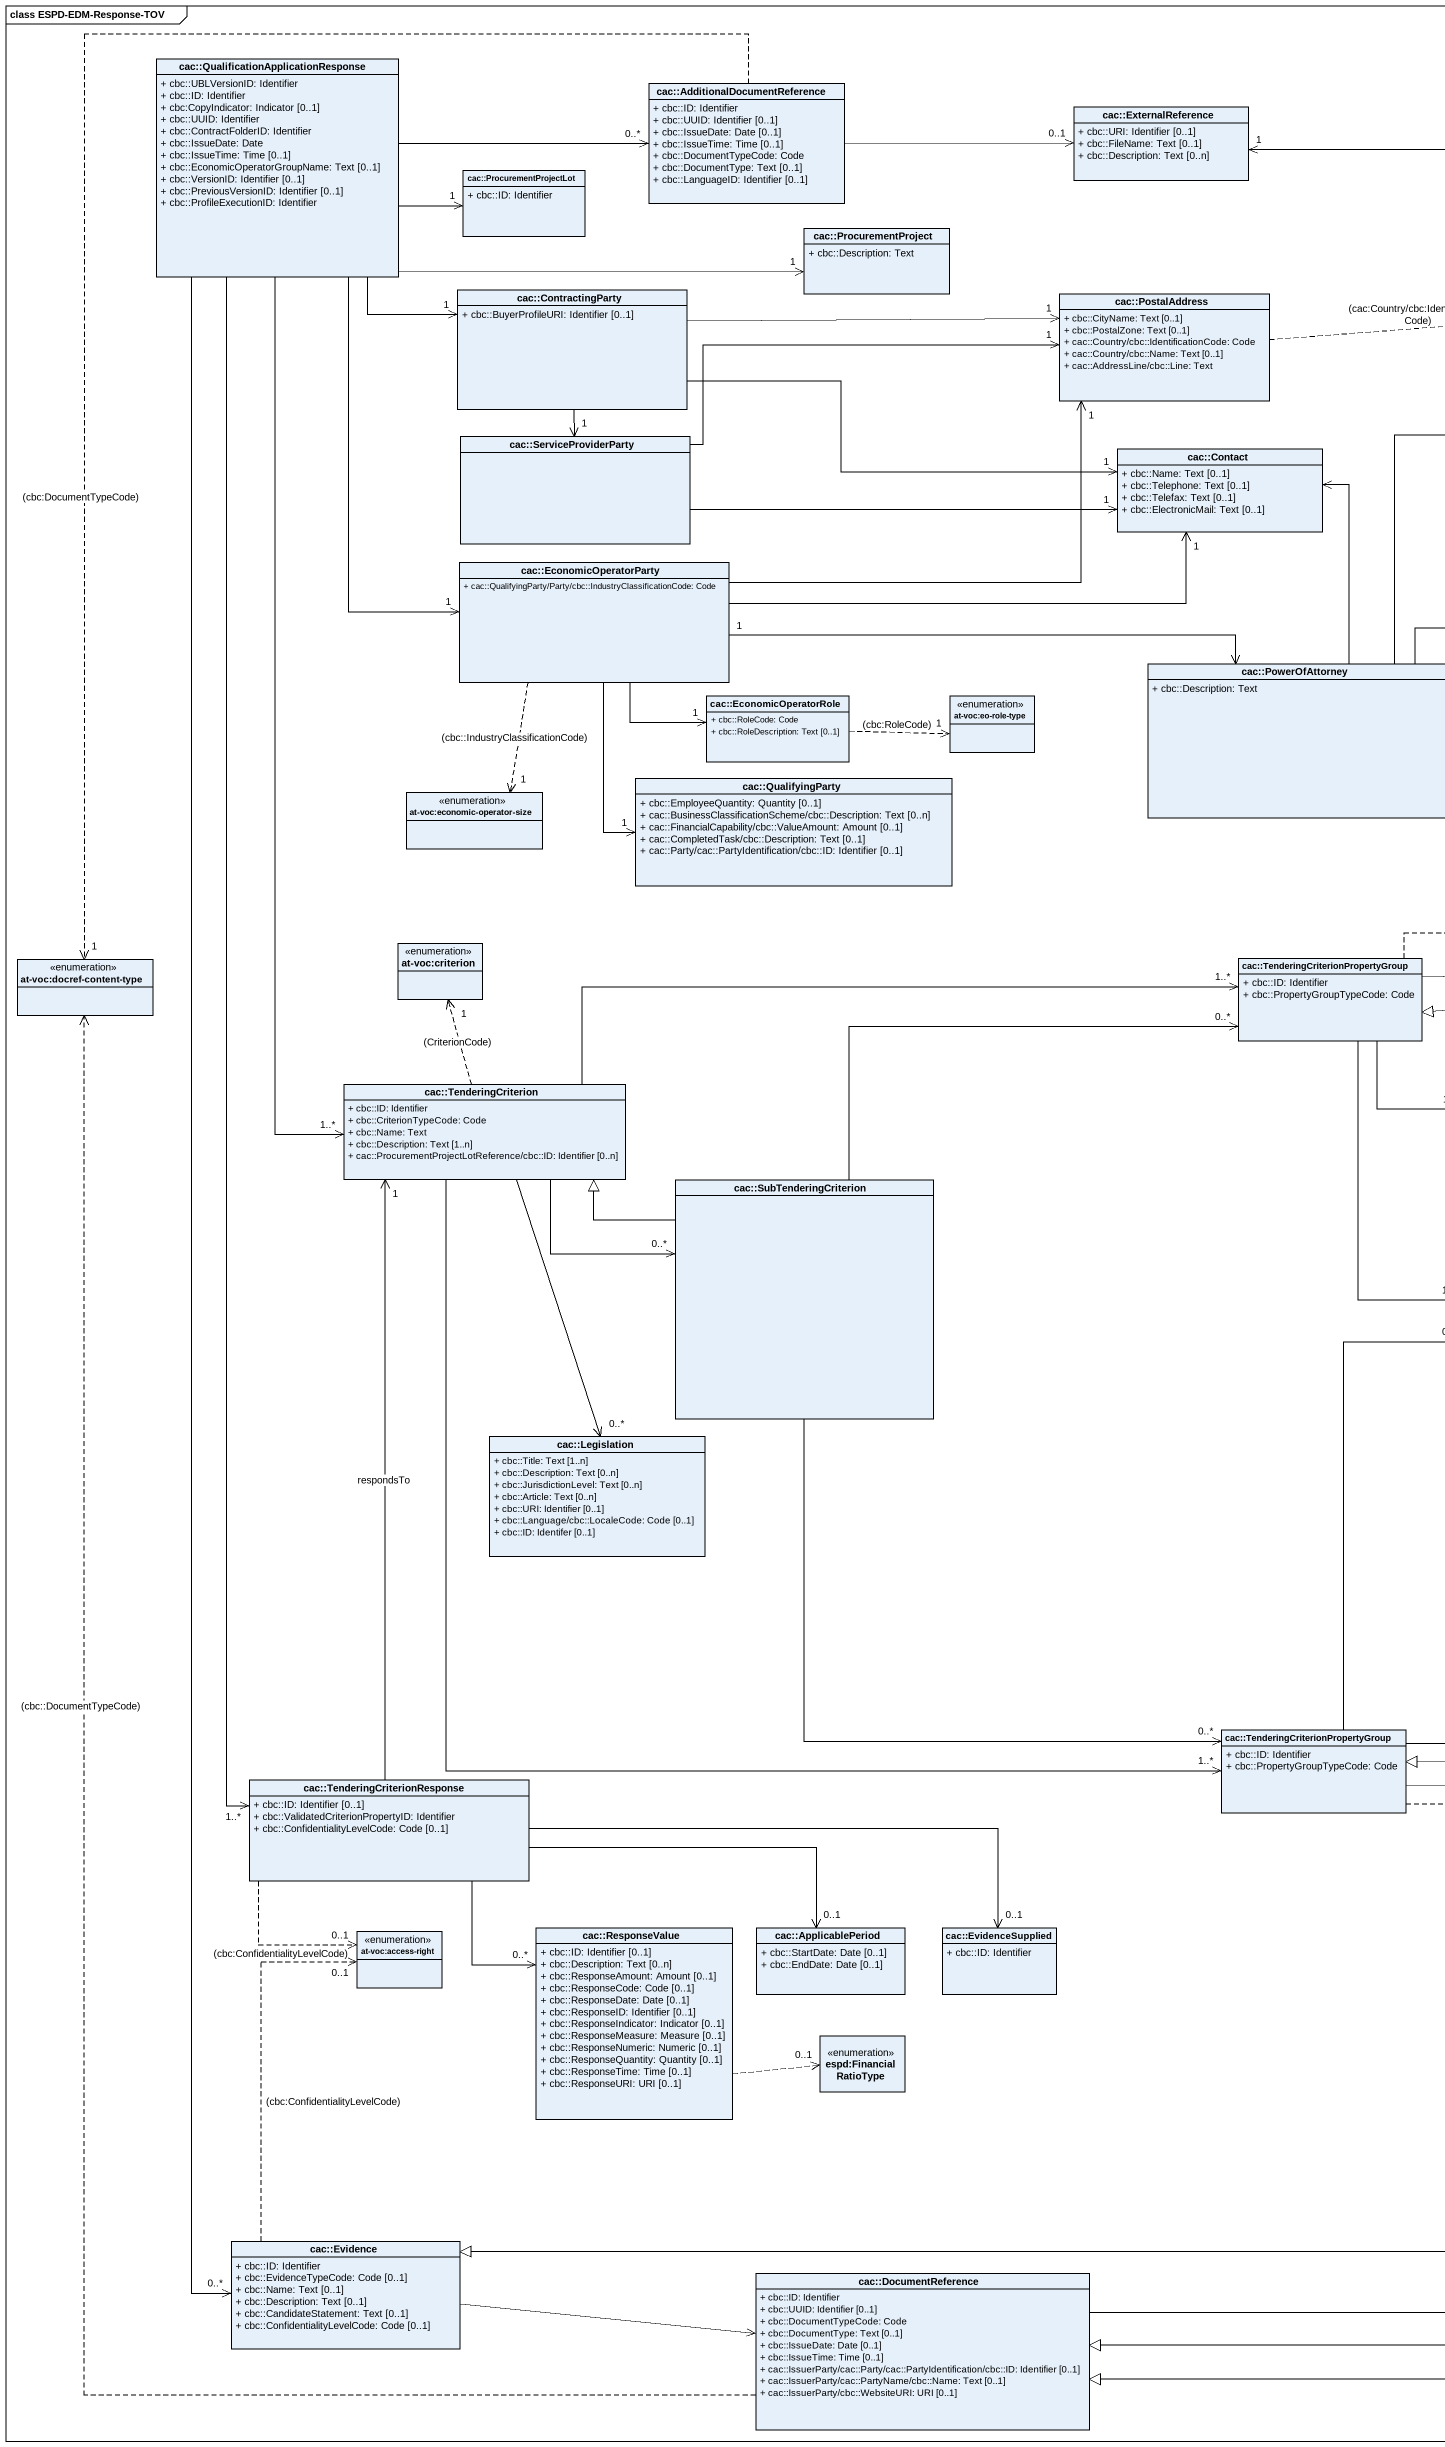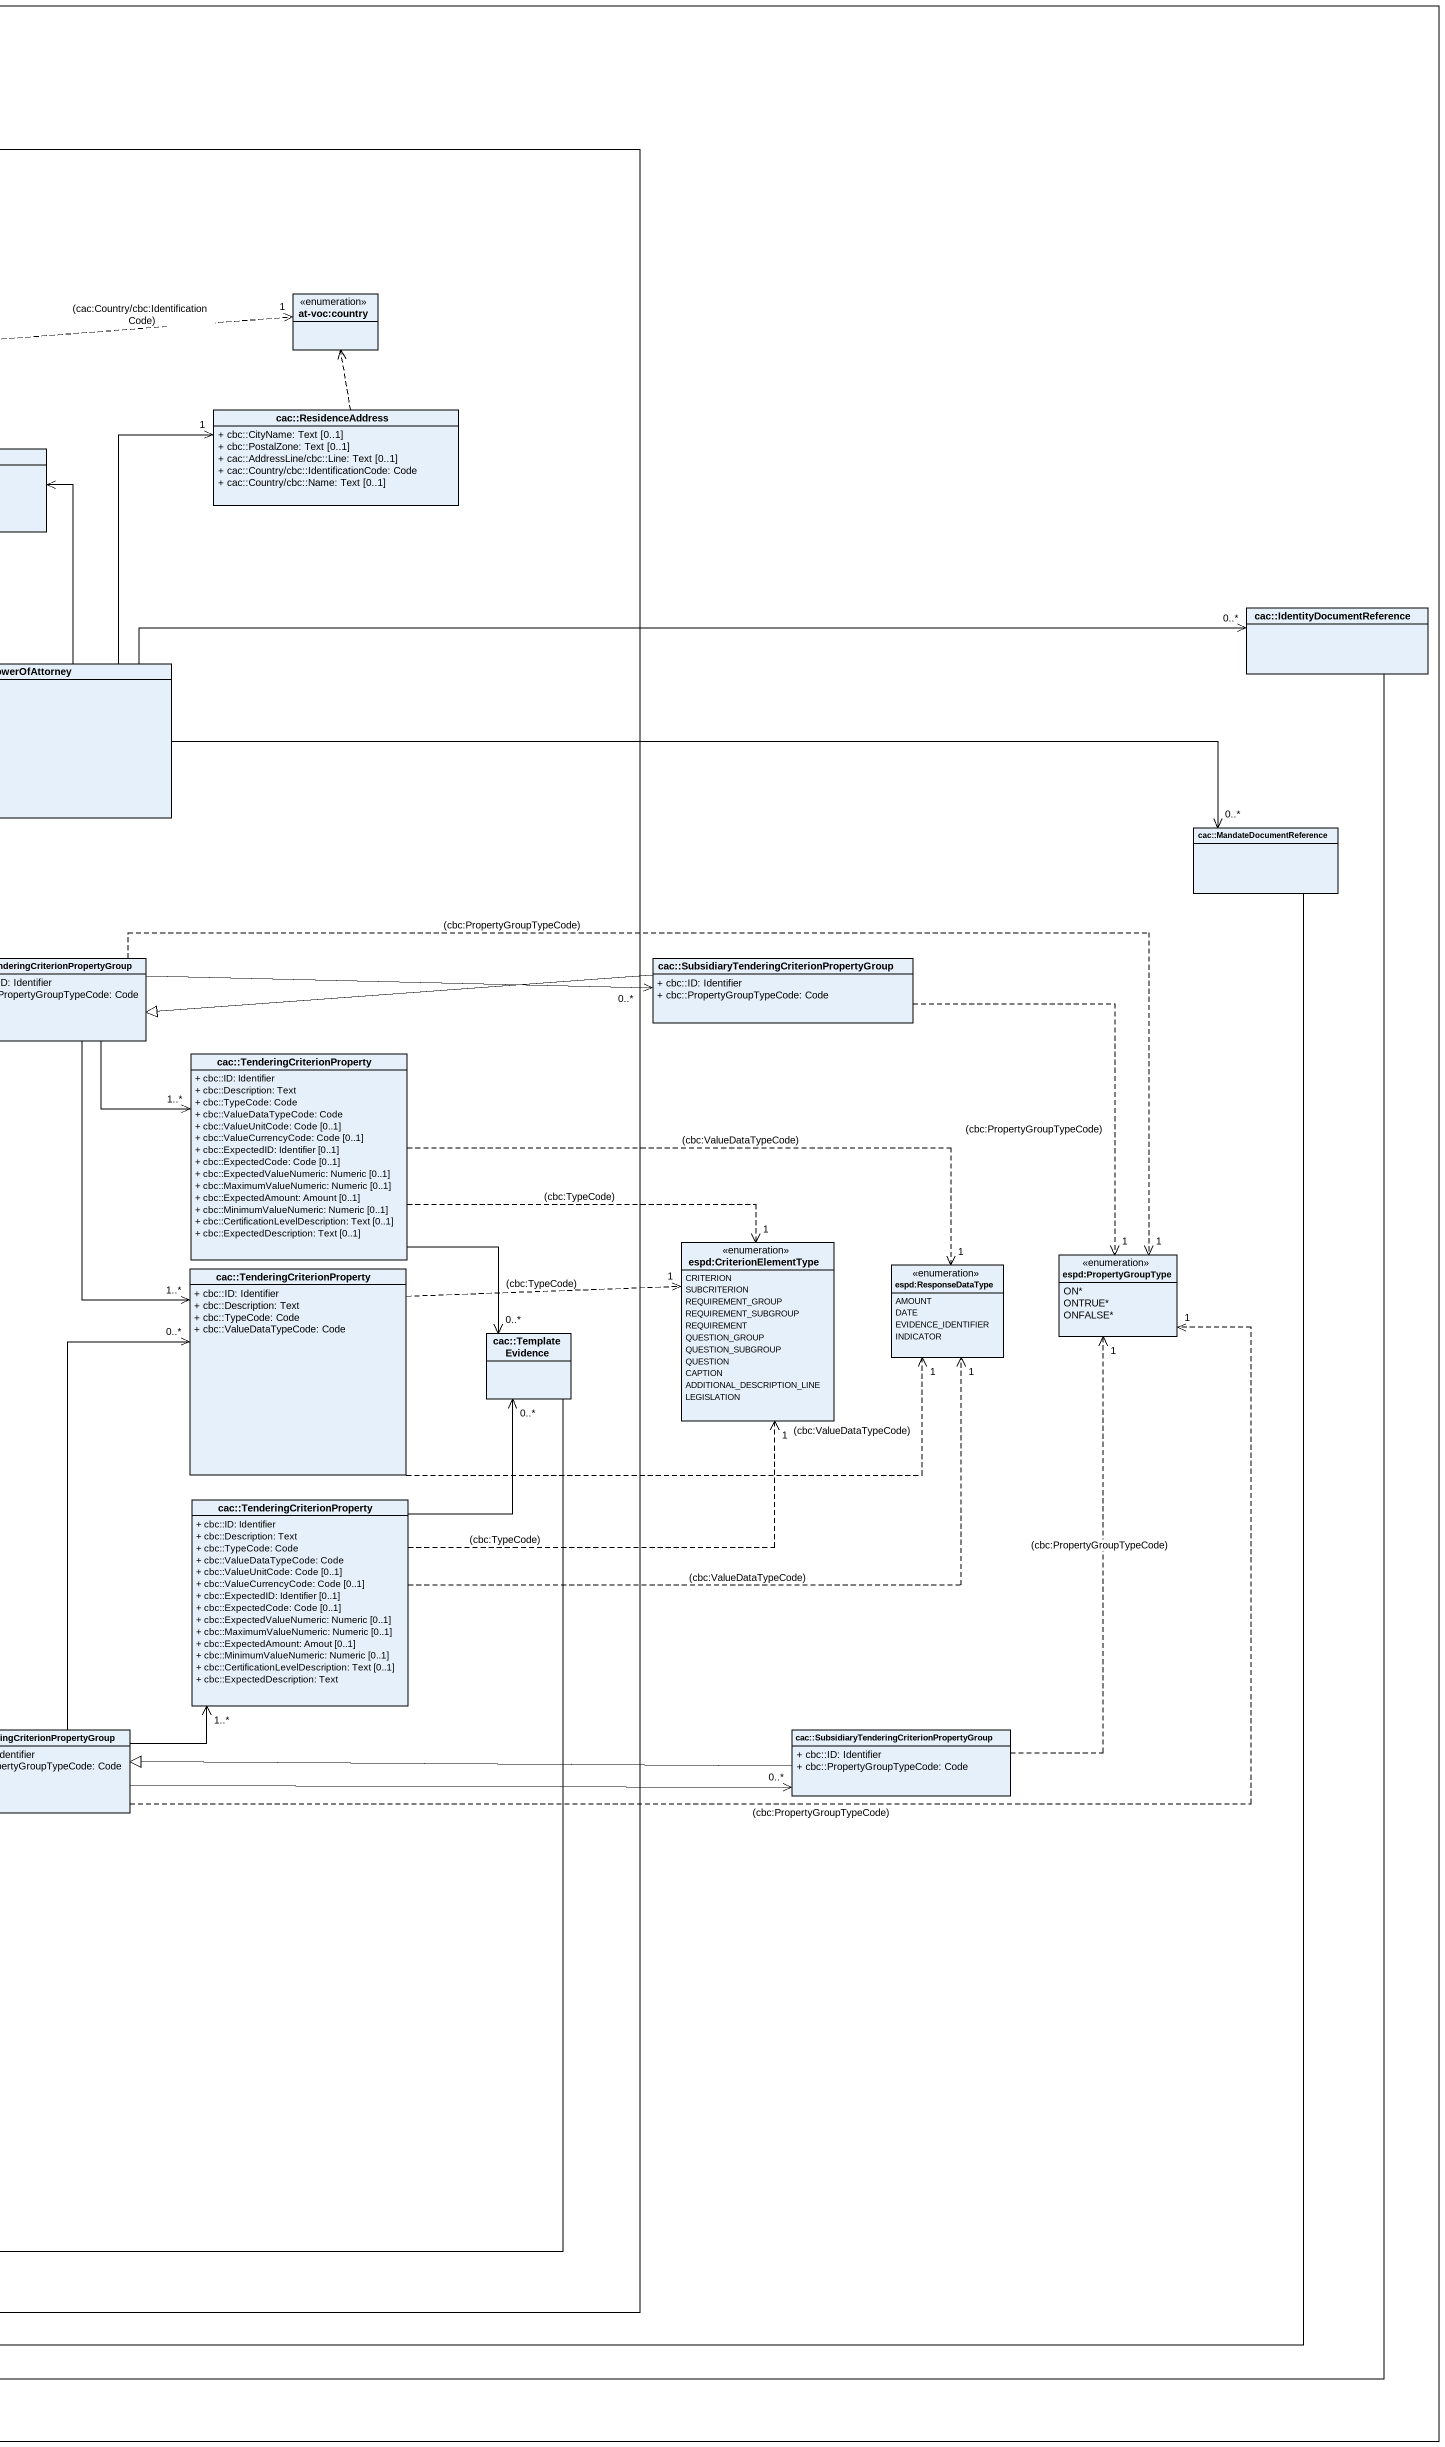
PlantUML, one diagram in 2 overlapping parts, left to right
@startuml
mainframe class ESPD-EDM-Response-TOV
hide circle
hide empty members
skinparam classAttributeIconSize 0
class "cac::QualificationApplicationResponse" as cac_QualificationApplication {
  + cbc::UBLVersionID: Identifier
  + cbc::ID: Identifier
  + cbc:CopyIndicator: Indicator [0..1]
  + cbc::UUID: Identifier
  + cbc::ContractFolderID: Identifier
  + cbc::IssueDate: Date
  + cbc::IssueTime: Time [0..1]
  + cbc::EconomicOperatorGroupName: Text [0..1]
  + cbc::VersionID: Identifier [0..1]
  + cbc::PreviousVersionID: Identifier [0..1]
  + cbc::ProfileExecutionID: Identifier
}
class "cac::AdditionalDocumentReference" as cac_AdditionalDocumentRefere {
  + cbc::ID: Identifier
  + cbc::UUID: Identifier [0..1]
  + cbc::IssueDate: Date [0..1]
  + cbc::IssueTime: Time [0..1]
  + cbc::DocumentTypeCode: Code
  + cbc::DocumentType: Text [0..1]
  + cbc::LanguageID: Identifier [0..1]
}
class "cac::ExternalReference" as cac_ExternalReference {
  + cbc::URI: Identifier [0..1]
  + cbc::FileName: Text [0..1]
  + cbc::Description: Text [0..n]
}
class "cac::ProcurementProjectLot" as cac_ProcurementProjectLot {
  + cbc::ID: Identifier
}
class "cac::ProcurementProject" as cac_ProcurementProject {
  + cbc::Description: Text
}
class "cac::ContractingParty" as cac_ContractingParty {
  + cbc::BuyerProfileURI: Identifier [0..1]
}
class "cac::PostalAddress" as cac_PostalAddress {
  + cbc::CityName: Text [0..1]
  + cbc::PostalZone: Text [0..1]
  + cac::Country/cbc::IdentificationCode: Code
  + cac::Country/cbc::Name: Text [0..1]
  + cac::AddressLine/cbc::Line: Text
}
enum "at-voc:country" as at_voc_country
class "cac::ResidenceAddress" as cac_ResidenceAddress {
  + cbc::CityName: Text [0..1]
  + cbc::PostalZone: Text [0..1]
  + cac::AddressLine/cbc::Line: Text [0..1]
  + cac::Country/cbc::IdentificationCode: Code
  + cac::Country/cbc::Name: Text [0..1]
}
class "cac::ServiceProviderParty" as cac_ServiceProviderParty
class "cac::Contact" as cac_Contact {
  + cbc::Name: Text [0..1]
  + cbc::Telephone: Text [0..1]
  + cbc::Telefax: Text [0..1]
  + cbc::ElectronicMail: Text [0..1]
}
class "cac::EconomicOperatorParty" as cac_EconomicOperatorParty {
  + cac::QualifyingParty/Party/cbc::IndustryClassificationCode: Code
}
class "cac::IdentityDocumentReference" as cac_IdentityDocumentReferenc
class "cac::PowerOfAttorney" as cac_PowerOfAttorney {
  + cbc::Description: Text
}
class "cac::EconomicOperatorRole" as cac_EconomicOperatorRole {
  + cbc::RoleCode: Code
  + cbc::RoleDescription: Text [0..1]
}
enum "at-voc:eo-role-type" as at_voc_eo_role_type
enum "at-voc:economic-operator-size" as at_voc_economic_operator
class "cac::QualifyingParty" as cac_QualifyingParty {
  + cbc::EmployeeQuantity: Quantity [0..1]
  + cac::BusinessClassificationScheme/cbc::Description: Text [0..n]
  + cac::FinancialCapability/cbc::ValueAmount: Amount [0..1]
  + cac::CompletedTask/cbc::Description: Text [0..1]
  + cac::Party/cac::PartyIdentification/cbc::ID: Identifier [0..1]
}
class "cac::MandateDocumentReference" as cac_MandateDocumentReference
enum "at-voc:docref-content-type" as at_voc_docref_content_type
enum "at-voc:criterion" as at_voc_criterion
class "cac::TenderingCriterionPropertyGroup" as cac_TenderingCriterionProper {
  + cbc::ID: Identifier
  + cbc::PropertyGroupTypeCode: Code
}
class "cac::SubsidiaryTenderingCriterionPropertyGroup" as cac_SubsidiaryTenderingCrite {
  + cbc::ID: Identifier
  + cbc::PropertyGroupTypeCode: Code
}
class "cac::TenderingCriterionProperty" as cac_TenderingCriterionProper_2 {
  + cbc::ID: Identifier
  + cbc::Description: Text
  + cbc::TypeCode: Code
  + cbc::ValueDataTypeCode: Code
  + cbc::ValueUnitCode: Code [0..1]
  + cbc::ValueCurrencyCode: Code [0..1]
  + cbc::ExpectedID: Identifier [0..1]
  + cbc::ExpectedCode: Code [0..1]
  + cbc::ExpectedValueNumeric: Numeric [0..1]
  + cbc::MaximumValueNumeric: Numeric [0..1]
  + cbc::ExpectedAmount: Amount [0..1]
  + cbc::MinimumValueNumeric: Numeric [0..1]
  + cbc::CertificationLevelDescription: Text [0..1]
  + cbc::ExpectedDescription: Text [0..1]
}
class "cac::TenderingCriterion" as cac_TenderingCriterion {
  + cbc::ID: Identifier
  + cbc::CriterionTypeCode: Code
  + cbc::Name: Text
  + cbc::Description: Text [1..n]
  + cac::ProcurementProjectLotReference/cbc::ID: Identifier [0..n]
}
class "cac::SubTenderingCriterion" as cac_SubTenderingCriterion
class "cac::TenderingCriterionProperty" as cac_TenderingCriterionProper_3 {
  + cbc::ID: Identifier
  + cbc::Description: Text
  + cbc::TypeCode: Code
  + cbc::ValueDataTypeCode: Code
}
enum "espd:CriterionElementType" as espd_CriterionElementType {
  CRITERION
  SUBCRITERION
  REQUIREMENT_GROUP
  REQUIREMENT_SUBGROUP
  REQUIREMENT
  QUESTION_GROUP
  QUESTION_SUBGROUP
  QUESTION
  CAPTION
  ADDITIONAL_DESCRIPTION_LINE
  LEGISLATION
}
enum "espd:ResponseDataType" as espd_ResponseDataType {
  AMOUNT
  DATE
  EVIDENCE_IDENTIFIER
  INDICATOR
}
enum "espd:PropertyGroupType" as espd_PropertyGroupType {
  ON*
  ONTRUE*
  ONFALSE*
}
class "cac::TemplateEvidence" as cac_TemplateEvidence
class "cac::Legislation" as cac_Legislation {
  + cbc::Title: Text [1..n]
  + cbc::Description: Text [0..n]
  + cbc::JurisdictionLevel: Text [0..n]
  + cbc::Article: Text [0..n]
  + cbc::URI: Identifier [0..1]
  + cbc::Language/cbc::LocaleCode: Code [0..1]
  + cbc::ID: Identifer [0..1]
}
class "cac::TenderingCriterionProperty" as cac_TenderingCriterionProper_4 {
  + cbc::ID: Identifier
  + cbc::Description: Text
  + cbc::TypeCode: Code
  + cbc::ValueDataTypeCode: Code
  + cbc::ValueUnitCode: Code [0..1]
  + cbc::ValueCurrencyCode: Code [0..1]
  + cbc::ExpectedID: Identifier [0..1]
  + cbc::ExpectedCode: Code [0..1]
  + cbc::ExpectedValueNumeric: Numeric [0..1]
  + cbc::MaximumValueNumeric: Numeric [0..1]
  + cbc::ExpectedAmount: Amout [0..1]
  + cbc::MinimumValueNumeric: Numeric [0..1]
  + cbc::CertificationLevelDescription: Text [0..1]
  + cbc::ExpectedDescription: Text
}
class "cac::TenderingCriterionPropertyGroup" as cac_TenderingCriterionProper_5 {
  + cbc::ID: Identifier
  + cbc::PropertyGroupTypeCode: Code
}
class "cac::SubsidiaryTenderingCriterionPropertyGroup" as cac_SubsidiaryTenderingCrite_2 {
  + cbc::ID: Identifier
  + cbc::PropertyGroupTypeCode: Code
}
class "cac::TenderingCriterionResponse" as cac_TenderingCriterionRespon {
  + cbc::ID: Identifier [0..1]
  + cbc::ValidatedCriterionPropertyID: Identifier
  + cbc::ConfidentialityLevelCode: Code [0..1]
}
enum "at-voc:access-right" as at_voc_access_right
class "cac::ResponseValue" as cac_ResponseValue {
  + cbc::ID: Identifier [0..1]
  + cbc::Description: Text [0..n]
  + cbc::ResponseAmount: Amount [0..1]
  + cbc::ResponseCode: Code [0..1]
  + cbc::ResponseDate: Date [0..1]
  + cbc::ResponseID: Identifier [0..1]
  + cbc::ResponseIndicator: Indicator [0..1]
  + cbc::ResponseMeasure: Measure [0..1]
  + cbc::ResponseNumeric: Numeric [0..1]
  + cbc::ResponseQuantity: Quantity [0..1]
  + cbc::ResponseTime: Time [0..1]
  + cbc::ResponseURI: URI [0..1]
}
class "cac::ApplicablePeriod" as cac_ApplicablePeriod {
  + cbc::StartDate: Date [0..1]
  + cbc::EndDate: Date [0..1]
}
class "cac::EvidenceSupplied" as cac_EvidenceSupplied {
  + cbc::ID: Identifier
}
enum "espd:FinancialRatioType" as espd_FinancialRatioType
class "cac::Evidence" as cac_Evidence {
  + cbc::ID: Identifier
  + cbc::EvidenceTypeCode: Code [0..1]
  + cbc::Name: Text [0..1]
  + cbc::Description: Text [0..1]
  + cbc::CandidateStatement: Text [0..1]
  + cbc::ConfidentialityLevelCode: Code [0..1]
}
class "cac::DocumentReference" as cac_DocumentReference {
  + cbc::ID: Identifier
  + cbc::UUID: Identifier [0..1]
  + cbc::DocumentTypeCode: Code
  + cbc::DocumentType: Text [0..1]
  + cbc::IssueDate: Date [0..1]
  + cbc::IssueTime: Time [0..1]
  + cac::IssuerParty/cac::Party/cac::PartyIdentification/cbc::ID: Identifier [0..1]
  + cac::IssuerParty/cac::PartyName/cbc::Name: Text [0..1]
  + cac::IssuerParty/cbc::WebsiteURI: URI [0..1]
}
cac_QualificationApplication -right-> "0..*" cac_AdditionalDocumentRefere
cac_QualificationApplication -right-> "1" cac_ProcurementProjectLot
cac_QualificationApplication -right-> "1" cac_ProcurementProject
cac_QualificationApplication --> "1" cac_ContractingParty
cac_QualificationApplication --> "1" cac_EconomicOperatorParty
cac_QualificationApplication --> "1..*" cac_TenderingCriterion
cac_QualificationApplication --> "1..*" cac_TenderingCriterionRespon
cac_QualificationApplication --> "0..*" cac_Evidence
cac_AdditionalDocumentRefere -right-> "0..1" cac_ExternalReference
cac_AdditionalDocumentRefere ..> "1" at_voc_docref_content_type : (cbc:DocumentTypeCode)
cac_ContractingParty -right-> "1" cac_PostalAddress
cac_ContractingParty --> "1" cac_ServiceProviderParty
cac_ContractingParty -right-> "1" cac_Contact
cac_PostalAddress .right.> "1" at_voc_country : (cac:Country/cbc:IdentificationCode)
cac_ResidenceAddress .up.> at_voc_country
cac_ServiceProviderParty -right-> "1" cac_PostalAddress
cac_ServiceProviderParty -right-> "1" cac_Contact
cac_EconomicOperatorParty -right-> "1" cac_PostalAddress
cac_EconomicOperatorParty -right-> "1" cac_Contact
cac_EconomicOperatorParty -right-> "1" cac_EconomicOperatorRole
cac_EconomicOperatorParty ..> "1" at_voc_economic_operator : (cbc::IndustryClassificationCode)
cac_EconomicOperatorParty --> "1" cac_QualifyingParty
cac_IdentityDocumentReferenc --|> cac_DocumentReference
cac_PowerOfAttorney -up-> "1" cac_ResidenceAddress
cac_PowerOfAttorney -up-> cac_Contact
cac_PowerOfAttorney <-left- "1" cac_EconomicOperatorParty
cac_PowerOfAttorney -right-> "0..*" cac_IdentityDocumentReferenc
cac_PowerOfAttorney -right-> "0..*" cac_MandateDocumentReference
cac_EconomicOperatorRole .right.> "1" at_voc_eo_role_type : (cbc:RoleCode)
cac_MandateDocumentReference --|> cac_DocumentReference
cac_TenderingCriterionProper -right-> "0..*" cac_SubsidiaryTenderingCrite
cac_TenderingCriterionProper --> "1..*" cac_TenderingCriterionProper_2
cac_TenderingCriterionProper --> "1..*" cac_TenderingCriterionProper_3
cac_TenderingCriterionProper .right.> "1" espd_PropertyGroupType : (cbc:PropertyGroupTypeCode)
cac_SubsidiaryTenderingCrite -left-|> cac_TenderingCriterionProper
cac_SubsidiaryTenderingCrite ..> "1" espd_PropertyGroupType : (cbc:PropertyGroupTypeCode)
cac_TenderingCriterionProper_2 .right.> "1" espd_CriterionElementType : (cbc:TypeCode)
cac_TenderingCriterionProper_2 .right.> "1" espd_ResponseDataType : (cbc:ValueDataTypeCode)
cac_TenderingCriterionProper_2 --> "0..*" cac_TemplateEvidence
cac_TenderingCriterion .up.> "1" at_voc_criterion : (CriterionCode)
cac_TenderingCriterion -right-> "1..*" cac_TenderingCriterionProper
cac_TenderingCriterion -right-> "0..*" cac_SubTenderingCriterion
cac_TenderingCriterion --> "0..*" cac_Legislation
cac_TenderingCriterion --> "1..*" cac_TenderingCriterionProper_5
cac_SubTenderingCriterion -right-> "0..*" cac_TenderingCriterionProper
cac_SubTenderingCriterion -left-|> cac_TenderingCriterion
cac_SubTenderingCriterion --> "0..*" cac_TenderingCriterionProper_5
cac_TenderingCriterionProper_3 .right.> "1" espd_CriterionElementType : (cbc:TypeCode)
cac_TenderingCriterionProper_3 .right.> "1" espd_ResponseDataType : (cbc:ValueDataTypeCode)
cac_TemplateEvidence --|> cac_Evidence
cac_TenderingCriterionProper_4 .right.> "1" espd_CriterionElementType : (cbc:TypeCode)
cac_TenderingCriterionProper_4 .right.> "1" espd_ResponseDataType : (cbc:ValueDataTypeCode)
cac_TenderingCriterionProper_4 -up-> "0..*" cac_TemplateEvidence
cac_TenderingCriterionProper_5 -up-> "0..*" cac_TenderingCriterionProper_3
cac_TenderingCriterionProper_5 .right.> "1" espd_PropertyGroupType : (cbc:PropertyGroupTypeCode)
cac_TenderingCriterionProper_5 -up-> "1..*" cac_TenderingCriterionProper_4
cac_TenderingCriterionProper_5 -right-> "0..*" cac_SubsidiaryTenderingCrite_2
cac_SubsidiaryTenderingCrite_2 .up.> "1" espd_PropertyGroupType : (cbc:PropertyGroupTypeCode)
cac_SubsidiaryTenderingCrite_2 -left-|> cac_TenderingCriterionProper_5
cac_TenderingCriterionRespon -up-> "1" cac_TenderingCriterion : respondsTo
cac_TenderingCriterionRespon ..> "0..1" at_voc_access_right : (cbc:ConfidentialityLevelCode)
cac_TenderingCriterionRespon --> "0..*" cac_ResponseValue
cac_TenderingCriterionRespon -right-> "0..1" cac_ApplicablePeriod
cac_TenderingCriterionRespon -right-> "0..1" cac_EvidenceSupplied
cac_ResponseValue .right.> "0..1" espd_FinancialRatioType
cac_Evidence .up.> "0..1" at_voc_access_right : (cbc:ConfidentialityLevelCode)
cac_Evidence -right-> cac_DocumentReference
cac_DocumentReference -up-> "1" cac_ExternalReference
cac_DocumentReference .up.> at_voc_docref_content_type : (cbc::DocumentTypeCode)
@enduml
